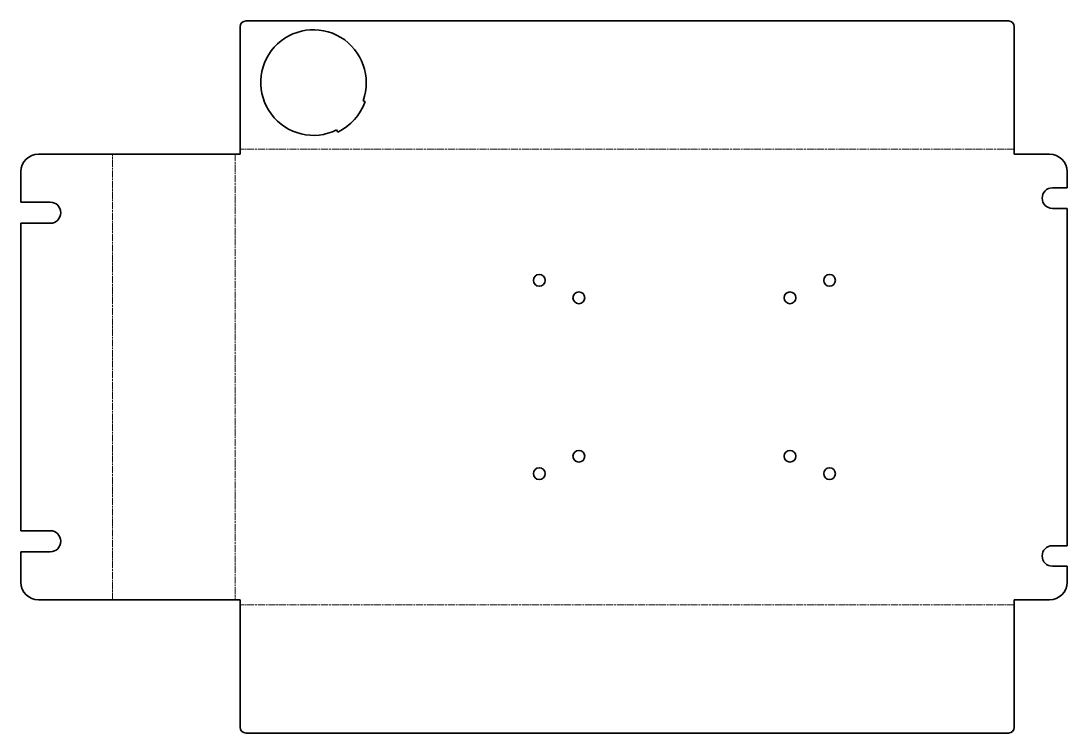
# Model space of a CAD drawing. Header units: inches. Extents: x 0 to 357, y 0 to 243.
import ezdxf

# ---------------------------------------------------------------- set-up
doc = ezdxf.new("R2010")
doc.units = ezdxf.units.IN
doc.header["$MEASUREMENT"] = 0
doc.linetypes.add('Chain', pattern=[13.68, 9.12, -1.14, 2.28, -1.14])
doc.layers.add('SIMUMAK Bend Centerline (ISO)', color=7, linetype='Chain', lineweight=9)
doc.layers.add('SIMUMAK Visible (ISO)', color=7, linetype='Continuous', lineweight=35)

# ---------------------------------------------------------------- blocks, each defined once
blk = doc.blocks.new('CD-IND-30-PRAB-03_Sheet_3_CD-IND-30-PRAB-03 (desplegada)')
at = {"layer": 'SIMUMAK Bend Centerline (ISO)', "ltscale": 0.263158}
for p, q in [((-147.2, -76), (-147.2, 76)), ((-105.3, 76), (-105.3, -76)), ((160.39, 77.7), (-103.61, 77.7)), ((160.39, -77.7), (-103.61, -77.7))]:
    blk.add_line(p, q, dxfattribs=at)
at = {"layer": 'SIMUMAK Visible (ISO)'}
for p, q in [((-101.61, 121.39), (158.39, 121.39)), ((-103.61, 76), (-103.61, 119.39)), ((160.39, 119.39), (160.39, 76)), ((-61.71, 94.19), (-60.97, 93.88)), ((-70.31, 83.52), (-70.71, 84.22)), ((-172.39, 76), (-103.61, 76)), ((172.39, 76), (160.39, 76)), ((-178.39, 70), (-178.39, 59.6)), ((178.39, 64.5), (178.39, 70)), ((173.39, 64.5), (178.39, 64.5)), ((-178.39, 59.6), (-168.39, 59.6)), ((178.39, 57.5), (173.39, 57.5)), ((178.39, -57.5), (178.39, 57.5)), ((-178.39, 52.4), (-178.39, -52.4)), ((-168.39, 52.4), (-178.39, 52.4)), ((-178.39, -52.4), (-168.39, -52.4)), ((-178.39, -59.6), (-178.39, -70)), ((-168.39, -59.6), (-178.39, -59.6)), ((173.39, -57.5), (178.39, -57.5)), ((178.39, -64.5), (173.39, -64.5)), ((178.39, -70), (178.39, -64.5)), ((-172.39, -76), (-103.61, -76)), ((-103.61, -119.39), (-103.61, -76)), ((160.39, -76), (160.39, -119.39)), ((160.39, -76), (172.39, -76)), ((158.39, -121.39), (-101.61, -121.39))]:
    blk.add_line(p, q, dxfattribs=at)
for centre in [(-1.61, 32.95), (97.39, 32.95), (11.89, 27), (83.89, 27), (11.89, -27), (83.89, -27), (-1.61, -32.95), (97.39, -32.95)]:
    blk.add_circle(centre, 2, dxfattribs=at)
at = {"layer": 'SIMUMAK Visible (ISO)', "extrusion": (0, 0, -1)}
for centre, radius, start, end in [((101.61, 119.39), 2, 0, 90), ((-158.39, 119.39), 2, 90, 180), ((78.61, 100.39), 18, 243.967, 200.1479), ((78.61, 100.39), 18.8, 200.2693, 243.7979), ((172.39, 70), 6, 360, 90), ((-172.39, 70), 6, 90, 180), ((-173.39, 61), 3.5, 270, 90), ((168.39, 56), 3.6, 90, 270), ((168.39, -56), 3.6, 90, 270), ((-173.39, -61), 3.5, 270, 90), ((172.39, -70), 6, 270, 360), ((-172.39, -70), 6, 180, 270), ((101.61, -119.39), 2, 270, 0), ((-158.39, -119.39), 2, 180, 270)]:
    blk.add_arc(centre, radius, start, end, dxfattribs=at)

msp = doc.modelspace()

# ---------------------------------------------------------------- block references
msp.add_blockref('CD-IND-30-PRAB-03_Sheet_3_CD-IND-30-PRAB-03 (desplegada)', (178.39, 121.39))

doc.saveas('drawing.dxf')
